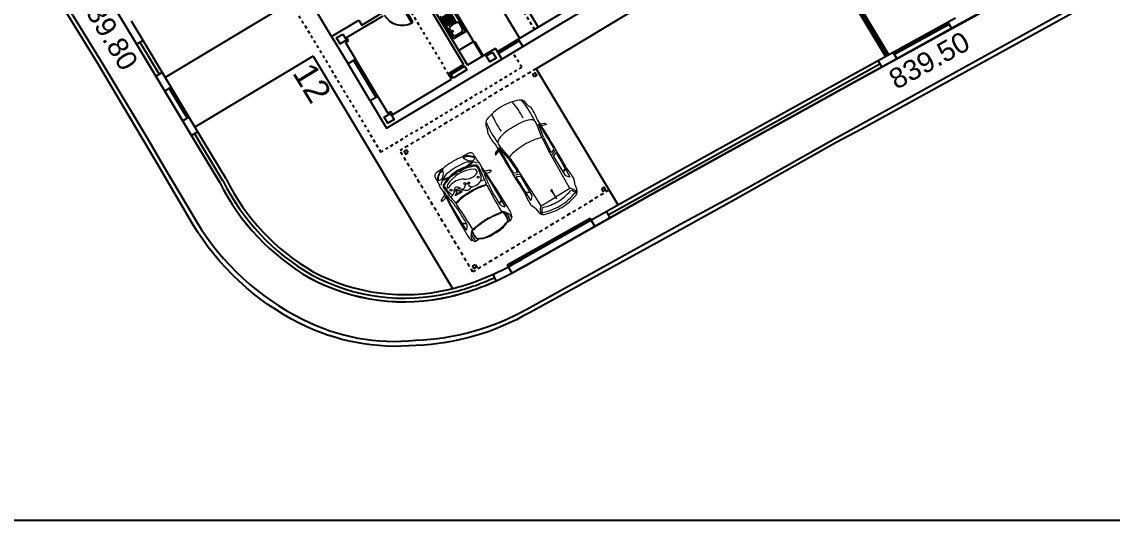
# Model space of a CAD drawing. Header units: millimetres. Extents: x 441061 to 442903, y 4515148 to 4515613.
# Drawn here: x 442137.85 to 442175.6, y 4515512.45 to 4515529.69 of the extents above; entities that cross this region are included whole.
import ezdxf
from ezdxf.enums import TextEntityAlignment as Align

# ---------------------------------------------------------------- set-up
doc = ezdxf.new("R2010")
doc.units = ezdxf.units.MM
doc.linetypes.add('RAYITAS', pattern=[0.375, 0.25, -0.125])
doc.layers.add('01_cartela', color=6, linetype='Continuous', plot=False)
for name, color, linetype in [('01_mono BAJA', 2, 'Continuous'), ('01_niveles', 2, 'Continuous'), ('01_piscinas', 254, 'Continuous'), ('01_proyección', 4, 'RAYITAS')]:
    doc.layers.add(name, color=color, linetype=linetype)
doc.layers.add('01_muebles_B', color=254, linetype='Continuous', lineweight=5)
doc.styles.add('Estilo1', font='swissel.ttf')

# ---------------------------------------------------------------- blocks, each defined once
blk = doc.blocks.new('A$C6A825EFA')
at = {"layer": '01_mono BAJA', "color": 254}
for p, q in [((1.1, 12.5, 0), (0, 12.5, 0)), ((0, 12.5, 0), (0, 7.855, 0)), ((1.1, 12.2, 0), (1.1, 12.5, 0)), ((1.1, 12.5, 0), (2.6, 12.5, 0)), ((3.7, 12.5, 0), (2.6, 12.5, 0)), ((2.6, 12.2, 0), (2.6, 12.5, 0)), ((3.7, 12.5, 0), (3.7, 11.4, 0)), ((3.7, 12.5, 0), (5.2, 12.5, 0)), ((1.1, 12.2, 0), (0.425, 12.2, 0)), ((0.425, 12.2), (0.425, 12.075)), ((1.1, 12.27, 0), (2.6, 12.27, 0)), ((1.1, 12.2, 0), (2.6, 12.2, 0)), ((1.15, 12.27, 0), (1.15, 12.2, 0)), ((1.15, 12.242, 0), (1.55, 12.242, 0)), ((1.15, 12.228, 0), (1.55, 12.228, 0)), ((1.55, 12.27, 0), (1.55, 12.2, 0)), ((1.6, 12.27, 0), (1.6, 12.2, 0)), ((1.65, 12.27, 0), (1.65, 12.2, 0)), ((1.65, 12.242, 0), (2.55, 12.242, 0)), ((1.65, 12.228, 0), (2.55, 12.228, 0)), ((2.55, 12.27, 0), (2.55, 12.2, 0)), ((3.275, 12.2, 0), (2.6, 12.2, 0)), ((3.275, 12.2), (3.275, 12.075)), ((0.3, 12.075, 0), (0.3, 9.705, 0)), ((0.425, 12.075), (0.3, 12.075)), ((3.275, 12.075), (3.4, 12.075)), ((3.4, 12.075, 0), (3.4, 10.606, 0)), ((3.7, 11.4, 0), (3.5, 11.4, 0)), ((3.5, 11.4, 0), (3.5, 10.606, 0)), ((2.676, 9.831, 0), (2.676, 9.872, 0)), ((2.676, 9.872, 0), (3.4, 9.872, 0)), ((2.676, 9.831, 0), (3.5, 9.831, 0)), ((0.52, 9.705, 0), (0.3, 9.705, 0)), ((0.52, 9.705, 0), (0.52, 9.08, 0)), ((3.4, 9.08, 0), (0.52, 9.08, 0)), ((3.4, 8.98, 0), (0.425, 8.98, 0)), ((0.425, 7.855, 0), (0.425, 8.98, 0)), ((1.025, 8.98, 0), (1.025, 8.38, 0)), ((1.462, 8.43, 0), (1.462, 8.92, 0)), ((1.462, 8.92, 0), (2.362, 8.92, 0)), ((1.921, 8.85, 0), (2.317, 8.85, 0)), ((1.921, 8.825, 0), (2.317, 8.825, 0)), ((1.921, 8.8, 0), (2.317, 8.8, 0)), ((1.921, 8.775, 0), (2.317, 8.775, 0)), ((1.921, 8.75, 0), (2.317, 8.75, 0)), ((1.921, 8.725, 0), (2.317, 8.725, 0)), ((1.921, 8.7, 0), (2.317, 8.7, 0)), ((3.4, 8.38, 0), (0.425, 8.38, 0)), ((2.362, 8.43, 0), (1.462, 8.43, 0)), ((1.921, 8.675, 0), (2.317, 8.675, 0)), ((1.921, 8.65, 0), (2.317, 8.65, 0)), ((1.921, 8.625, 0), (2.317, 8.625, 0)), ((1.921, 8.6, 0), (2.317, 8.6, 0)), ((1.921, 8.575, 0), (2.317, 8.575, 0)), ((1.921, 8.55, 0), (2.317, 8.55, 0)), ((0.425, 7.855, 0), (0, 7.855, 0)), ((0, 7.855, 0), (0, 7.005, 0)), ((0.23, 7.855, 0), (0.23, 7.005, 0)), ((0.23, 7.805, 0), (0.3, 7.805, 0)), ((0.258, 7.055, 0), (0.258, 7.805, 0)), ((0.272, 7.055, 0), (0.272, 7.805, 0)), ((0.3, 7.855, 0), (0.3, 7.005, 0)), ((0.3, 7.005, 0), (0, 7.005, 0)), ((0, 7.005, 0), (0, 3, 0)), ((0.23, 7.055, 0), (0.3, 7.055, 0)), ((0.3, 7.005, 0), (0.3, 5.055, 0)), ((3.4, 6.955, 0), (0.3, 6.955, 0)), ((3.4, 6.205, 0), (0.3, 6.205, 0))]:
    blk.add_line(p, q, dxfattribs=at)
for points in [[(0.375, 12.125), (0.125, 12.125), (0.125, 12.375), (0.375, 12.375), (0.375, 12.125)], [(3.575, 12.125), (3.325, 12.125), (3.325, 12.375), (3.575, 12.375), (3.575, 12.125)], [(0.375, 8.005), (0.125, 8.005), (0.125, 8.255), (0.375, 8.255), (0.375, 8.005)]]:
    blk.add_lwpolyline(points, close=True, dxfattribs=at)
at = {"layer": '01_mono BAJA', "color": 254, "elevation": 0}
for points in [[(0.3, 9.635), (0.45, 9.635), (0.45, 9.08), (0.3, 9.08)], [(0.478, 8.36), (0.478, 8.34), (0.978, 8.34), (0.978, 8.36)]]:
    blk.add_lwpolyline(points, close=True, dxfattribs=at)
at = {"layer": '01_mono BAJA', "color": 254}
blk.add_circle((1.704, 8.825, 0), 0.0275, dxfattribs=at)
for centre, radius, start, end in [((3.4, 9.831, 0), 0.725, 90, 176.7242), ((2.262, 8.675, 0), 0.75, 169.8852, 190.1148), ((1.598, 8.794, 0), 0.075, 99.0787, 169.8852), ((1.704, 8.127, 0), 0.75, 80.9213, 99.0787), ((1.811, 8.794, 0), 0.075, 10.1148, 80.9213), ((1.146, 8.675, 0), 0.75, 349.8852, 10.1148), ((1.598, 8.557, 0), 0.075, 190.1148, 260.9213), ((1.704, 9.223, 0), 0.75, 260.9213, 279.0787), ((1.811, 8.557, 0), 0.075, 279.0787, 349.8852)]:
    blk.add_arc(centre, radius, start, end, dxfattribs=at)
at = {"layer": '01_proyección', "color": 120, "ltscale": 0.25}
for p, q in [((3.4, 9.705, 0), (0.52, 9.705, 0)), ((3.4, 6.355, 0), (0.3, 6.355, 0))]:
    blk.add_line(p, q, dxfattribs=at)
at = {"layer": '01_proyección', "color": 120, "ltscale": 0.25, "elevation": 0}
blk.add_lwpolyline([(15.7, 7.405), (16.3, 7.405), (16.3, 13.1), (-0.6, 13.1), (-0.6, 7.405), (0, 7.405)], dxfattribs=at)
blk = doc.blocks.new('A$C0D711DC8')
at = {"layer": '01_muebles_B', "color": 254}
for p, q in [((9.004, 9.693), (9.038, 9.48)), ((9.056, 9.495), (9.026, 9.699)), ((10.733, 9.894), (9.764, 9.894)), ((10.493, 9.894), (10.545, 9.776)), ((10.515, 9.894), (10.567, 9.778)), ((9.038, 9.48), (9.054, 9.218)), ((9.056, 9.218), (9.056, 9.495)), ((9.038, 8.865), (9.054, 9.127)), ((9.054, 9.218), (9.056, 9.218)), ((9.054, 9.127), (9.056, 9.127)), ((9.056, 9.127), (9.056, 8.851)), ((9.614, 8.734), (9.614, 8.97)), ((9.634, 8.734), (9.634, 8.97)), ((9.004, 8.652), (9.038, 8.865)), ((9.056, 8.851), (9.026, 8.647)), ((9.546, 8.827), (9.494, 8.834)), ((9.546, 8.878), (9.495, 8.871)), ((10.733, 8.452), (9.764, 8.452)), ((10.493, 8.452), (10.545, 8.569)), ((10.515, 8.452), (10.567, 8.567))]:
    blk.add_line(p, q, dxfattribs=at)
for centre, radius in [((9.014, 9.701), 0.0121), ((9.51, 9.635), 0.0319), ((9.514, 9.288), 0.0297), ((9.466, 9.173), 0.0297), ((9.014, 8.645), 0.0121), ((9.417, 8.691), 0.0319)]:
    blk.add_circle(centre, radius, dxfattribs=at)
for centre, radius, start, end in [((9.619, 9.904), 0.16, 152.3452, 197.1649), ((10.167, 9.714), 0.738, 149.7434, 158.9846), ((9.544, 10.069), 0.023, 23.336, 131.4157), ((8.51, 10.147), 1.058, 348.7131, 356.2571), ((10.942, 9.629), 2.236, 176.9311, 182.7066), ((8.829, 9.758), 0.121, 83.4929, 184.381), ((9.185, 9.462), 0.48, 118.4979, 171.6974), ((9.142, 9.497), 0.403, 119.7279, 173.0139), ((8.653, 9.896), 0.361, 284.3027, 324.7225), ((9.122, 5.315), 4.571, 90.9016, 93.5003), ((9.503, 9.367), 0.611, 128.6532, 169.9617), ((8.847, 9.764), 0.126, 322.6544, 41.1658), ((9.178, 9.352), 0.549, 69.8978, 103.4423), ((10.509, 9.106), 1.518, 154.798, 163.8884), ((9.975, 9.34), 0.903, 155.1761, 164.735), ((10.144, 9.165), 1.038, 151.121, 207.6483), ((9.226, 9.718), 0.0964, 77.7254, 158.9302), ((9.211, 9.707), 0.057, 88.7397, 167.4182), ((9.265, 9.038), 0.727, 86.5634, 94.2004), ((9.314, 9.595), 0.107, 57.3841, 137.6524), ((8.819, 3.701), 6.126, 80.3818, 85.9978), ((9.94, 2.874), 7.047, 93.9115, 95.3212), ((9.306, 9.064), 0.701, 67.8757, 89.7559), ((8.958, 9.487), 0.459, 324.9496, 25.463), ((8.751, 3.271), 6.625, 83.7996, 84.6711), ((10.975, -10.424), 20.353, 94.2603, 94.5093), ((9.518, 9.909), 0.0131, 69.95, 178.3297), ((9.777, 9.927), 0.273, 183.7214, 196.1025), ((9.94, 2.874), 7.047, 92.7044, 93.5361), ((10.975, -10.424), 20.353, 93.4112, 94.1277), ((8.751, 3.271), 6.625, 80.1778, 83.3742), ((9.525, 9.945), 0.0232, 265.4824, 347.7447), ((9.473, 9.516), 0.219, 7.735, 63.719), ((10.995, -17.873), 27.82, 90.1403, 92.8584), ((9.165, 9.803), 0.511, 341.8582, 355.871), ((11.471, 9.253), 1.7, 163.325, 182.6992), ((11.496, 9.248), 1.7, 163.325, 182.5468), ((12.246, 53.159), 43.488, 266.8642, 267.4858), ((10.175, 11.66), 1.884, 261.0449, 273.0528), ((10.459, 15.409), 5.634, 268.1287, 270.8789), ((12.021, 70.959), 61.269, 268.42618, 268.89057), ((10.529, 10.11), 0.334, 272.7892, 291.8342), ((10.573, 9.974), 0.192, 294.6989, 323.0283), ((10.691, 9.894), 0.0501, 315.174, 347.3096), ((10.732, 9.885), 0.00831, 343.0311, 79.2932), ((14.417, 9.048), 3.64, 169.6671, 178.0415), ((14.417, 9.048), 3.62, 169.6671, 178.0415), ((10.894, 9.715), 0.0607, 143.7564, 193.2967), ((11.29, 9.332), 0.611, 121.0895, 136.7388), ((10.991, 9.25), 0.526, 73.7001, 105.481), ((10.903, 9.711), 0.0495, 146.1855, 196.1005), ((10.991, 9.25), 0.505, 69.1925, 104.8598), ((11.01, 9.2), 0.627, 72.4585, 97.9913), ((10.906, 9.364), 0.584, 69.532, 87.9675), ((11.059, 9.742), 0.141, 86.8457, 126.696), ((11.101, 8.862), 1.022, 88.2888, 91.9327), ((11.185, 9.948), 0.0842, 206.7402, 257.6517), ((11.113, 9.698), 0.062, 14.8998, 65.8723), ((11.135, 9.81), 0.0644, 351.2386, 60.1485), ((11.473, 9.762), 0.303, 189.085, 205.7225), ((10.241, 9.772), 0.959, 355.5054, 1.6982), ((11.352, 9.713), 0.156, 186.0058, 219.1392), ((10.256, 9.278), 1.007, 354.015, 20.5105), ((10.287, 9.262), 1.007, 354.9224, 20.5105), ((9.808, 9.261), 1.13, 166.1566, 184.4621), ((17.649, 8.764), 8.777, 175.3636, 177.3327), ((10.509, 9.106), 1.518, 165.717, 177.48), ((10.25, 9.166), 1.218, 171.2453, 188.5682), ((10.25, 9.166), 1.218, 160.2257, 168.6391), ((9.566, 9.362), 0.114, 263.9035, 340.5155), ((9.771, 9.295), 0.101, 164.9008, 216.3288), ((9.185, 9.47), 0.511, 343.3936, 8.525), ((9.808, 9.085), 1.13, 175.5379, 193.8434), ((17.649, 9.581), 8.777, 182.6673, 184.6364), ((10.509, 9.239), 1.518, 182.52, 194.283), ((10.25, 9.166), 1.218, 191.3609, 207.4845), ((9.904, 8.914), 0.65, 151.4841, 196.6746), ((9.528, 8.859), 0.101, 101.4545, 181.9236), ((9.686, 8.849), 0.193, 142.3155, 213.2169), ((9.552, 9.202), 0.047, 86.7847, 183.1724), ((9.6, 9.197), 0.0954, 178.5946, 241.3055), ((9.492, 9.055), 0.098, 279.5997, 343.5492), ((9.498, 9.044), 0.0889, 349.0142, 50.9794), ((9.665, 8.855), 0.106, 119.0162, 160.5033), ((9.424, 9.265), 0.296, 301.9645, 328.2937), ((9.624, 8.97), 0.0104, 0, 180), ((9.538, 9.188), 0.158, 330.3363, 17.3801), ((11.471, 9.093), 1.7, 177.3008, 196.675), ((11.496, 9.097), 1.7, 177.4532, 196.675), ((14.417, 9.297), 3.64, 181.9585, 190.3329), ((14.417, 9.297), 3.62, 181.9585, 190.3329), ((10.256, 9.068), 1.007, 339.4895, 5.985), ((10.287, 9.084), 1.007, 339.4895, 5.0776), ((10.942, 8.716), 2.236, 177.2934, 183.0689), ((8.829, 8.587), 0.121, 175.619, 276.5071), ((9.185, 8.884), 0.48, 188.3026, 241.5021), ((9.142, 8.849), 0.403, 186.9861, 240.2721), ((8.653, 8.449), 0.361, 35.2775, 75.6973), ((9.503, 8.978), 0.611, 190.0383, 231.3468), ((8.847, 8.581), 0.126, 318.8342, 37.3456), ((10.509, 9.239), 1.518, 196.1116, 205.202), ((9.226, 8.628), 0.0964, 201.0698, 282.2746), ((9.215, 8.619), 0.0486, 198.7488, 279.3616), ((9.25, 9.243), 0.672, 267.6901, 298.2478), ((9.346, 8.77), 0.149, 215.4424, 244.8998), ((8.819, 14.644), 6.126, 274.0022, 279.6182), ((9.507, 8.785), 0.232, 194.2372, 212.2618), ((9.299, 8.649), 0.0212, 220.8304, 310.3789), ((9.285, 8.645), 0.0299, 337.3586, 32.1758), ((9.525, 8.854), 0.0985, 178.6673, 249.1293), ((9.426, 8.595), 0.178, 39.093, 68.893), ((9.543, 8.902), 0.0241, 275.7304, 333.0283), ((9.543, 8.803), 0.0241, 26.9717, 84.2696), ((9.665, 8.849), 0.106, 199.4967, 240.9838), ((9.532, 8.677), 0.0451, 325.113, 43.0643), ((9.161, 8.546), 0.436, 2.9924, 17.9381), ((9.624, 8.734), 0.0104, 180, 0), ((12.246, -34.814), 43.488, 92.5142, 93.1358), ((12.021, -52.613), 61.269, 91.10943, 91.57382), ((10.894, 8.63), 0.0607, 166.7033, 216.2436), ((11.29, 9.013), 0.611, 223.2612, 238.9105), ((10.991, 9.095), 0.526, 254.519, 286.2999), ((10.903, 8.634), 0.0495, 163.8995, 213.8145), ((10.991, 9.095), 0.505, 255.1402, 290.8075), ((11.113, 8.647), 0.062, 294.1277, 345.1002), ((11.473, 8.583), 0.303, 154.2775, 170.915), ((11.352, 8.632), 0.156, 140.8608, 173.9942), ((10.241, 8.573), 0.959, 358.3018, 4.4946), ((9.122, 13.031), 4.571, 266.4997, 269.0984), ((9.178, 8.993), 0.549, 256.5577, 290.1022), ((9.94, 15.472), 7.047, 264.6788, 266.0885), ((8.751, 15.074), 6.625, 275.3289, 276.2004), ((10.975, 28.769), 20.353, 265.4907, 265.7397), ((9.619, 8.441), 0.16, 162.8351, 207.6548), ((10.167, 8.631), 0.738, 201.0154, 210.2566), ((9.777, 8.418), 0.273, 163.8975, 176.2786), ((9.518, 8.436), 0.0131, 181.6703, 290.05), ((9.94, 15.472), 7.047, 266.4639, 267.2956), ((10.975, 28.769), 20.353, 265.8723, 266.5888), ((8.751, 15.074), 6.625, 276.6258, 279.8222), ((9.525, 8.401), 0.0232, 12.2553, 94.5176), ((9.544, 8.277), 0.023, 228.5843, 336.664), ((8.51, 8.199), 1.058, 3.7429, 11.2869), ((10.995, 36.219), 27.82, 267.1416, 269.8597), ((10.175, 6.685), 1.884, 86.9472, 98.9551), ((10.459, 2.936), 5.634, 89.1211, 91.8713), ((10.529, 8.236), 0.334, 68.1658, 87.2108), ((10.573, 8.372), 0.192, 36.9717, 65.3011), ((10.691, 8.451), 0.0501, 12.6904, 44.826), ((10.732, 8.46), 0.00831, 280.7068, 16.9689), ((11.01, 9.145), 0.627, 262.0087, 287.5415), ((10.906, 8.982), 0.584, 272.0325, 290.468), ((11.059, 8.603), 0.141, 233.304, 273.1543), ((11.101, 9.484), 1.022, 268.0673, 271.7112), ((11.185, 8.397), 0.0842, 102.3483, 153.2598), ((11.135, 8.535), 0.0644, 299.8515, 8.7614)]:
    blk.add_arc(centre, radius, start, end, dxfattribs=at)
blk = doc.blocks.new('A$C392252A0')
at = {"layer": '01_muebles_B', "color": 254}
for p, q in [((8.605, 7.917), (8.455, 7.893)), ((9.019, 7.811), (8.92, 7.9)), ((9.201, 7.926), (9.149, 7.807)), ((9.219, 7.928), (9.166, 7.807)), ((9.784, 7.911), (9.748, 7.818)), ((9.876, 7.976), (9.791, 7.758)), ((9.913, 7.908), (9.882, 7.828)), ((10.418, 7.844), (10.846, 7.92)), ((10.715, 8.129), (10.705, 8.127)), ((10.705, 8.127), (10.752, 7.979)), ((10.738, 8.124), (10.715, 8.129)), ((10.775, 8.091), (10.738, 8.124)), ((10.752, 7.979), (10.798, 7.995)), ((10.773, 7.987), (10.809, 7.914)), ((10.846, 7.92), (10.775, 8.091)), ((8.499, 7.763), (8.397, 7.82)), ((8.599, 7.726), (9.971, 7.763)), ((8.599, 7.725), (8.599, 7.201)), ((9.731, 7.807), (9.031, 7.807)), ((9.898, 7.807), (9.958, 7.808)), ((10.418, 7.844), (9.958, 7.808)), ((10.43, 7.798), (9.971, 7.763)), ((10.43, 7.798), (10.894, 7.881)), ((8.839, 7.203), (8.537, 7.2)), ((8.537, 7.2), (8.537, 7.193)), ((8.839, 7.19), (8.537, 7.193)), ((8.599, 6.669), (8.599, 7.193)), ((8.499, 6.631), (8.397, 6.573)), ((8.599, 6.668), (9.971, 6.631)), ((9.019, 6.582), (8.92, 6.494)), ((9.731, 6.587), (9.031, 6.587)), ((9.201, 6.468), (9.149, 6.587)), ((9.219, 6.466), (9.166, 6.587)), ((9.784, 6.482), (9.748, 6.576)), ((9.876, 6.418), (9.791, 6.636)), ((9.913, 6.486), (9.882, 6.565)), ((9.898, 6.587), (9.958, 6.585)), ((10.418, 6.55), (9.958, 6.585)), ((10.43, 6.596), (9.971, 6.631)), ((10.418, 6.55), (10.846, 6.473)), ((10.43, 6.596), (10.894, 6.512)), ((8.605, 6.476), (8.455, 6.5)), ((10.705, 6.267), (10.752, 6.414)), ((10.715, 6.265), (10.705, 6.267)), ((10.738, 6.27), (10.715, 6.265)), ((10.775, 6.303), (10.738, 6.27)), ((10.752, 6.414), (10.798, 6.398)), ((10.773, 6.407), (10.809, 6.48)), ((10.846, 6.473), (10.775, 6.303))]:
    blk.add_line(p, q, dxfattribs=at)
for centre, radius, start, end in [((8.474, 7.733), 0.162, 96.7804, 161.7197), ((8.586, 8.093), 0.177, 275.9895, 308.6871), ((8.751, 7.888), 0.086, 87.4739, 128.6871), ((8.808, 7.907), 0.086, 87.4739, 128.6871), ((8.809, 4.809), 3.183, 82.5975, 89.9397), ((8.929, 7.908), 0.0124, 91.7937, 220.4777), ((10.022, -29.576), 37.513, 90.3882, 91.6701), ((10.099, -28.508), 36.485, 88.9288, 91.3819), ((9.768, 7.918), 0.0177, 338.7209, 90.3882), ((9.963, 7.889), 0.0531, 90.2143, 158.7209), ((10.099, -28.508), 36.45, 88.8997, 90.2143), ((10.099, -28.508), 36.485, 88.6181, 88.8592), ((11.3, 6.178), 1.816, 87.2886, 100.1742), ((11.389, 7.907), 0.086, 51.3129, 92.5261), ((11.554, 8.112), 0.177, 231.3129, 264.0105), ((11.467, 7.285), 0.654, 72.0531, 84.0105), ((11.619, 7.711), 0.203, 22.7994, 75.9629), ((10.216, 7.155), 1.997, 161.6598, 178.7983), ((10.242, 7.158), 1.952, 160.298, 178.865), ((8.375, 7.769), 0.0561, 66.6468, 164.8738), ((8.295, 7.436), 0.435, 49.0196, 78.8841), ((10.276, 7.152), 1.836, 162.6109, 178.6018), ((8.473, 7.717), 0.0531, 342.7058, 60.706), ((8.545, 7.725), 0.0531, 0, 49.0196), ((9.031, 7.824), 0.0177, 228.3547, 270), ((9.731, 7.824), 0.0177, 270, 338.7209), ((9.897, 7.823), 0.0159, 158.7209, 271.5074), ((8.43, 7.197), 2.089, 0, 16.7318), ((10.925, 7.707), 0.177, 21.0532, 100.1701), ((11.313, 4.914), 2.974, 81.2806, 96.1737), ((9.874, 7.302), 1.304, 355.3559, 21.0532), ((11.437, 4.633), 2.974, 81.5863, 93.456), ((10.262, 7.197), 1.654, 0, 21.006), ((8.839, 7.197), 0.0267, 193.7603, 166.2397), ((10.216, 7.239), 1.997, 181.2017, 198.3402), ((10.242, 7.236), 1.952, 181.135, 199.702), ((10.276, 7.242), 1.836, 181.3982, 197.3891), ((8.839, 7.197), 0.00662, 270, 90), ((8.43, 7.197), 2.089, 343.2682, 0), ((9.874, 7.091), 1.304, 338.9468, 4.6441), ((10.262, 7.197), 1.654, 338.994, 0), ((8.474, 6.661), 0.162, 198.2803, 263.2196), ((8.375, 6.625), 0.0561, 195.1262, 293.3532), ((8.295, 6.957), 0.435, 281.1159, 310.9804), ((8.473, 6.677), 0.0531, 299.294, 17.2942), ((8.545, 6.669), 0.0531, 310.9804, 0), ((9.031, 6.569), 0.0177, 90, 131.6453), ((9.731, 6.569), 0.0177, 21.2791, 90), ((9.897, 6.571), 0.0159, 88.4926, 201.2791), ((10.925, 6.686), 0.177, 259.8299, 338.9468), ((11.313, 9.479), 2.974, 263.8263, 278.7194), ((11.437, 9.761), 2.974, 266.544, 278.4137), ((11.619, 6.682), 0.203, 284.0371, 337.2006), ((8.586, 6.3), 0.177, 51.3129, 84.0105), ((8.751, 6.506), 0.086, 231.3129, 272.5261), ((8.808, 6.487), 0.086, 231.3129, 272.5261), ((8.809, 9.584), 3.183, 270.0603, 277.4025), ((8.929, 6.486), 0.0124, 139.5223, 268.2063), ((10.022, 43.97), 37.513, 268.3299, 269.6118), ((10.099, 42.902), 36.485, 268.6181, 271.0712), ((9.768, 6.476), 0.0177, 269.6118, 21.2791), ((9.963, 6.505), 0.0531, 201.2791, 269.7857), ((10.099, 42.902), 36.45, 269.7857, 271.1003), ((10.099, 42.902), 36.485, 271.1408, 271.3819), ((11.3, 8.215), 1.816, 259.8258, 272.7114), ((11.389, 6.487), 0.086, 267.4739, 308.6871), ((11.554, 6.282), 0.177, 95.9895, 128.6871), ((11.467, 7.108), 0.654, 275.9895, 287.9469)]:
    blk.add_arc(centre, radius, start, end, dxfattribs=at)

msp = doc.modelspace()

# ---------------------------------------------------------------- linework, layer by layer
at = {"layer": '01_cartela', "color": 3, "elevation": 0}
msp.add_lwpolyline([(442108.111, 4515612.944), (442108.111, 4515512.447), (442251.088, 4515512.447), (442251.088, 4515612.944)], close=True, dxfattribs=at)
at = {"layer": '01_piscinas'}
for p, q in [((442160.237, 4515541.005), (442167.754, 4515528.486)), ((442141.359, 4515529.691), (442138.836, 4515533.848)), ((442174.006, 4515531.641), (442170.304, 4515529.604)), ((442159.858, 4515530.591), (442155.657, 4515528.069)), ((442146.901, 4515530.219), (442142.812, 4515527.764)), ((442141.903, 4515528.795), (442141.359, 4515529.691)), ((442142.117, 4515528.924), (442141.639, 4515529.713)), ((442170.175, 4515529.818), (442166.468, 4515527.778)), ((442170.304, 4515529.604), (442167.882, 4515528.272)), ((442168.03, 4515528.609), (442169.924, 4515529.652)), ((442168.055, 4515528.566), (442169.948, 4515529.608)), ((442169.912, 4515529.674), (442170.033, 4515529.455)), ((442141.823, 4515528.919), (442142.041, 4515529.05)), ((442141.932, 4515528.985), (442142.6, 4515527.875, 0)), ((442144.157, 4515525.521), (442142.117, 4515528.924)), ((442143.942, 4515525.393), (442141.903, 4515528.795)), ((442147.931, 4515528.504), (442143.841, 4515526.049)), ((442147.931, 4515528.504), (442152.758, 4515520.463)), ((442168.017, 4515528.631), (442168.146, 4515528.416)), ((442155.657, 4515528.069), (442158.49, 4515523.35)), ((442158.147, 4515523.012, 7.721), (442167.55, 4515528.243, 838.485)), ((442167.882, 4515528.272), (442166.588, 4515527.56)), ((442167.491, 4515528.341), (442167.619, 4515528.127)), ((442142.707, 4515527.939, 0), (442142.493, 4515527.811)), ((442166.468, 4515527.778), (442159.455, 4515523.894)), ((442143.016, 4515527.425, 0), (442142.801, 4515527.296)), ((442142.952, 4515527.386, 0), (442143.568, 4515526.357, 0)), ((442142.994, 4515527.412, 0), (442143.611, 4515526.383, 0)), ((442166.588, 4515527.56), (442159.577, 4515523.676)), ((442143.633, 4515526.395, 0), (442143.418, 4515526.267)), ((442143.941, 4515525.881, 0), (442143.727, 4515525.752)), ((442144.05, 4515525.457), (442143.834, 4515525.817)), ((442144.809, 4515524.191), (442144.05, 4515525.457)), ((442144.917, 4515524.255), (442144.157, 4515525.521)), ((442144.697, 4515524.135), (442143.942, 4515525.393)), ((442159.455, 4515523.894), (442155.173, 4515521.479)), ((442159.577, 4515523.676), (442155.294, 4515521.261)), ((442154.648, 4515521.277), (442157.526, 4515522.892)), ((442154.672, 4515521.234), (442157.55, 4515522.848)), ((442157.526, 4515522.892), (442157.55, 4515522.848)), ((442157.562, 4515522.826), (442157.685, 4515522.609)), ((442158.085, 4515523.121), (442158.208, 4515522.903)), ((442154.648, 4515521.277), (442154.672, 4515521.234)), ((442154.871, 4515521.315), (442155.173, 4515521.479)), ((442155.294, 4515521.261), (442154.992, 4515521.097)), ((442154.269, 4515520.728), (442154.166, 4515520.956)), ((442154.684, 4515521.212), (442154.807, 4515520.994))]:
    msp.add_line(p, q, dxfattribs=at)
for points in [[(442167.863, 4515528.55), (442160.346, 4515541.07), (442160.337, 4515541.085), (442153.095, 4515553.148), (442153.057, 4515553.211), (442145.769, 4515565.349), (442145.769, 4515565.349), (442138.576, 4515577.33), (442132.573, 4515587.329)], [(442167.799, 4515528.511), (442160.282, 4515541.032), (442160.273, 4515541.046), (442153.031, 4515553.109), (442152.993, 4515553.172), (442145.744, 4515565.246), (442145.743, 4515565.246), (442138.512, 4515577.292), (442132.498, 4515587.307)]]:
    msp.add_lwpolyline(points, dxfattribs=at)
for points in [[(442199.064, 4515543.723), (442187.283, 4515537.246), (442183.305, 4515535.054), (442179.341, 4515532.816), (442174.915, 4515530.372), (442166.945, 4515525.985), (442166.038, 4515525.515), (442162.549, 4515523.545), (442160.752, 4515522.548), (442155.424, 4515519.627, -0.121125), (442151.503, 4515518.494, -0.140664), (442147.475, 4515519.254, -0.142395), (442143.76, 4515522.7), (442142.517, 4515524.807), (442140.483, 4515528.251), (442137.387, 4515533.282), (442132.65, 4515541.201), (442128.022, 4515548.867), (442127.519, 4515549.779), (442122.852, 4515557.544)], [(442124.799, 4515557.259), (442129.034, 4515550.219), (442133.82, 4515542.238), (442138.836, 4515533.848), (442141.903, 4515528.795), (442143.942, 4515525.393), (442144.697, 4515524.135, 0.146839), (442147.817, 4515520.827, 0.183488), (442152.691, 4515520.19, 0.071368), (442154.992, 4515521.097), (442155.294, 4515521.261), (442159.577, 4515523.676), (442166.588, 4515527.56), (442174.006, 4515531.641), (442182.432, 4515536.306), (442187.787, 4515539.274), (442198.31, 4515545.081)], [(442137.521, 4515533.366), (442138.032, 4515532.498), (442140.621, 4515528.283), (442142.227, 4515525.594), (442142.737, 4515524.719), (442143.889, 4515522.787, 0.142823), (442147.584, 4515519.393, 0.145776), (442151.486, 4515518.674, 0.118442), (442155.335, 4515519.754), (442160.641, 4515522.684), (442162.487, 4515523.685), (442163.336, 4515524.155), (442165.962, 4515525.628), (442166.861, 4515526.129), (442174.843, 4515530.547), (442179.243, 4515532.968), (442180.147, 4515533.446), (442183.242, 4515535.182), (442187.246, 4515537.383), (442188.16, 4515537.896), (442198.978, 4515543.88)]]:
    msp.add_lwpolyline(points, format="xyb", dxfattribs=at)
for points in [[(442155.59, 4515527.792), (442155.538, 4515527.878), (442155.624, 4515527.93), (442155.675, 4515527.844)], [(442151.217, 4515525.167), (442151.166, 4515525.253), (442151.08, 4515525.201), (442151.132, 4515525.116)], [(442157.916, 4515523.917), (442157.968, 4515523.831), (442158.054, 4515523.883), (442158.002, 4515523.969)], [(442153.544, 4515521.292), (442153.595, 4515521.206), (442153.51, 4515521.155), (442153.458, 4515521.241)]]:
    msp.add_lwpolyline(points, close=True, dxfattribs=at)
for centre, radius, start, end in [((442151.768, 4515527.678), 7.909, 206.6176, 240.0318), ((442151.768, 4515527.678), 7.784, 206.5471, 240.0036), ((442151.768, 4515527.678), 7.659, 206.5471, 240.0036), ((442150.681, 4515528.662), 8.458, 283.3488, 299.6948), ((442151.093, 4515526.925), 6.798, 241.7915, 283.3488), ((442151.093, 4515526.925), 6.673, 241.7915, 283.3488), ((442150.681, 4515528.662), 8.708, 283.3488, 299.6775), ((442151.093, 4515526.925), 6.923, 241.7592, 283.3488), ((442150.681, 4515528.662), 8.583, 283.3488, 294.3359)]:
    msp.add_arc(centre, radius, start, end, dxfattribs=at)
at = {"layer": '01_proyección', "color": 120, "linetype": 'RAYITAS', "ltscale": 0.5}
for p, q in [((442155.657, 4515528.069), (442150.941, 4515525.238)), ((442153.464, 4515521.037), (442150.941, 4515525.238)), ((442158.179, 4515523.868), (442153.464, 4515521.037))]:
    msp.add_line(p, q, dxfattribs=at)

# ---------------------------------------------------------------- block references
at = {"layer": '01_mono BAJA', "rotation": 120.9802402672481}
msp.add_blockref('A$C6A825EFA', (442161.195, 4515532.444, 0), dxfattribs=at)
at = {"layer": '01_piscinas', "xscale": 1.1, "yscale": 1.1, "zscale": 1.1}
for name, p, rotation in [('A$C392252A0', (442167.98, 4515519.589), 120.9802399697766), ('A$C0D711DC8', (442139.177, 4515527.829), 300.9802399697765)]:
    msp.add_blockref(name, p, dxfattribs=dict(at, rotation=rotation))

# ---------------------------------------------------------------- texts
at = {"layer": '01_niveles', "color": 7, "style": 'Estilo1'}
for s, rotation, p in [('839.80', 301.2761, (442140.536, 4515529.213, 0)), ('839.50', 29, (442169.432, 4515528.056, 0))]:
    msp.add_text(s, height=0.7, rotation=rotation, dxfattribs=at).set_placement(p, align=Align.CENTER)
at = {"layer": '01_piscinas', "color": 251, "style": 'Estilo1', "text_generation_flag": 6}
msp.add_text('12', height=0.8486, rotation=121.2638, dxfattribs=at).set_placement((442147.537, 4515527.36), align=Align.CENTER)

doc.saveas('drawing.dxf')
